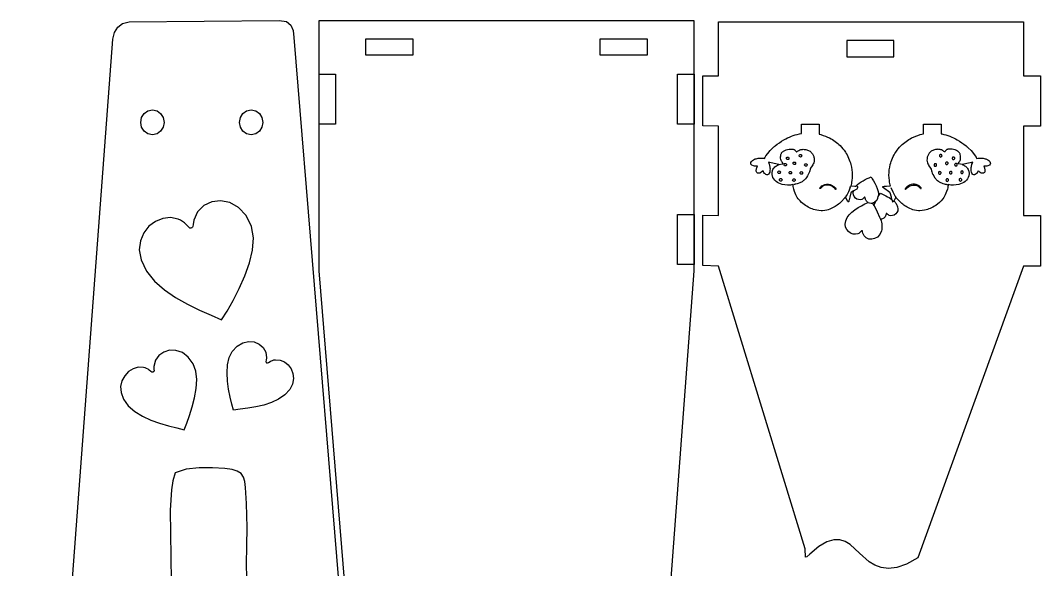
# Model space of a CAD drawing. Extents: x -1652 to 1470, y -458 to 1785.
# Drawn here: x -1651.6 to -1434.6, y 776.1 to 892.9 of the extents above; entities that cross this region are included whole.
import ezdxf

# ---------------------------------------------------------------- set-up
doc = ezdxf.new("R2010")
doc.units = 0
doc.layers.add('LAYER_1', color=7, linetype='CONTINUOUS')

msp = doc.modelspace()

# ---------------------------------------------------------------- linework, layer by layer
at = {"layer": 'LAYER_1', "color": 240}
for points in [[(-1628.4481, 892.607), (-1596.5981, 892.882), (-1595.0231, 892.657), (-1594.0981, 891.882), (-1593.6231, 890.707), (-1593.4481, 889.232), (-1571.8231, 626.182), (-1571.8231, 572.882), (-1651.5981, 572.882), (-1651.5981, 626.182), (-1631.9481, 888.857), (-1631.5731, 890.332), (-1630.8981, 891.457), (-1629.8731, 892.232), (-1628.4481, 892.607)], [(-1531.5231, 573.157), (-1563.3481, 572.882), (-1564.9231, 573.107), (-1565.8481, 573.882), (-1566.3231, 575.057), (-1566.4981, 576.532), (-1588.0981, 839.607), (-1588.0981, 892.882), (-1508.3731, 892.882), (-1508.3731, 839.607), (-1527.9981, 576.907), (-1528.3731, 575.432), (-1529.0481, 574.307), (-1530.0981, 573.532), (-1531.5231, 573.157)], [(-1460.7481, 778.557), (-1463.1481, 777.232), (-1465.2231, 776.532), (-1466.9981, 776.282), (-1468.5481, 776.482), (-1469.8981, 776.982), (-1471.0731, 777.732), (-1473.1481, 779.582), (-1475.1231, 781.382), (-1476.1731, 782.032), (-1477.3231, 782.382), (-1478.5981, 782.382), (-1480.0731, 781.957), (-1481.7731, 780.957), (-1483.7481, 779.357), (-1484.3731, 778.782), (-1484.6231, 778.707), (-1484.7481, 780.457), (-1503.1481, 840.632), (-1506.4481, 840.732), (-1506.4481, 851.457), (-1503.1481, 851.357), (-1503.1481, 870.382), (-1506.4481, 870.482), (-1506.4481, 881.107), (-1503.1481, 881.107), (-1503.1481, 892.607), (-1438.2731, 892.607), (-1438.2731, 881.107), (-1434.6481, 881.107), (-1434.6481, 870.382), (-1438.2731, 870.382), (-1438.2731, 851.357), (-1434.6481, 851.357), (-1434.6481, 840.632), (-1438.2731, 840.632), (-1460.7481, 778.557)], [(-1568.1481, 888.982), (-1568.1481, 885.482), (-1578.1231, 885.482), (-1578.1231, 888.982), (-1568.1481, 888.982)], [(-1518.3481, 888.982), (-1518.3481, 885.482), (-1528.3231, 885.482), (-1528.3231, 888.982), (-1518.3481, 888.982)], [(-1475.8481, 888.632), (-1475.8481, 885.132), (-1465.8731, 885.132), (-1465.8731, 888.632), (-1475.8481, 888.632)], [(-1584.5731, 870.807), (-1588.0731, 870.807), (-1588.0731, 881.457), (-1584.5731, 881.457), (-1584.5731, 870.807)], [(-1508.3481, 870.807), (-1511.8481, 870.807), (-1511.8481, 881.457), (-1508.3481, 881.457), (-1508.3481, 870.807)], [(-1623.5231, 873.857), (-1622.5481, 873.657), (-1621.7731, 873.082), (-1621.2231, 872.232), (-1621.0231, 871.182), (-1621.2231, 870.157), (-1621.7731, 869.307), (-1622.5481, 868.732), (-1623.5231, 868.532), (-1624.4981, 868.732), (-1625.2981, 869.307), (-1625.8231, 870.157), (-1626.0231, 871.182), (-1625.8231, 872.232), (-1625.2981, 873.082), (-1624.4981, 873.657), (-1623.5231, 873.857)], [(-1602.5231, 873.857), (-1601.5481, 873.657), (-1600.7731, 873.082), (-1600.2231, 872.232), (-1600.0481, 871.182), (-1600.2231, 870.157), (-1600.7731, 869.307), (-1601.5481, 868.732), (-1602.5231, 868.532), (-1603.4981, 868.732), (-1604.2981, 869.307), (-1604.8231, 870.157), (-1605.0231, 871.182), (-1604.8231, 872.232), (-1604.2981, 873.082), (-1603.4981, 873.657), (-1602.5231, 873.857)], [(-1508.3481, 840.982), (-1511.8481, 840.982), (-1511.8481, 851.632), (-1508.3481, 851.632), (-1508.3481, 840.982)]]:
    msp.add_lwpolyline(points, close=True, dxfattribs=at)
at = {"layer": 'LAYER_1', "color": 250}
for points in [[(-1480.1206, 852.5058), (-1480.5353, 852.4206), (-1480.9965, 852.3746), (-1481.2832, 852.3746), (-1481.7785, 852.4196), (-1482.245, 852.4985), (-1482.5896, 852.5814), (-1482.9095, 852.6744), (-1483.211, 852.779), (-1483.5004, 852.8968), (-1483.7843, 853.0295), (-1484.0689, 853.1784), (-1484.3607, 853.3454), (-1484.6661, 853.5318), (-1485.4888, 854.1716), (-1485.7843, 854.4703), (-1486.1888, 854.9491), (-1486.3848, 855.2319), (-1486.5442, 855.5052), (-1486.6836, 855.789), (-1486.8195, 856.103), (-1486.975, 856.5112), (-1487.1334, 857.0063), (-1487.2023, 857.2645), (-1487.2582, 857.518), (-1487.2967, 857.758), (-1487.3131, 857.9756), (-1487.599, 857.9163), (-1487.8454, 857.8601), (-1488.1121, 857.8199), (-1488.4586, 857.8086), (-1489.5934, 857.9856), (-1489.9482, 858.096), (-1490.2892, 858.2453), (-1490.6101, 858.4308), (-1490.9046, 858.6499), (-1491.1662, 858.8999), (-1491.3887, 859.1782), (-1491.5656, 859.4822), (-1491.6907, 859.8092), (-1491.7253, 859.9528), (-1491.7484, 860.1007), (-1491.7601, 860.2511), (-1491.7605, 860.4018), (-1491.7498, 860.5508), (-1491.7281, 860.696), (-1491.6955, 860.8355), (-1491.6522, 860.9672), (-1491.5594, 861.1714), (-1491.4436, 861.3625), (-1491.3072, 861.5395), (-1491.1527, 861.7012), (-1490.9822, 861.8465), (-1490.7982, 861.9742), (-1490.6032, 862.0833), (-1490.3993, 862.1726), (-1490.2798, 862.2479), (-1491.9792, 862.5756), (-1492.5448, 862.7073), (-1492.4644, 862.5198), (-1492.3666, 862.2825), (-1492.322, 862.1588), (-1492.286, 862.0392), (-1492.2631, 861.9291), (-1492.2576, 861.834), (-1492.2278, 861.7609), (-1492.2077, 861.645), (-1492.1957, 861.5008), (-1492.1903, 861.3426), (-1492.1932, 861.042), (-1492.2043, 860.8586), (-1492.256, 860.5987), (-1492.3374, 860.3762), (-1492.445, 860.1982), (-1492.5753, 860.0718), (-1492.7248, 860.004), (-1492.8902, 860.0019), (-1493.0678, 860.0727), (-1493.2543, 860.2234), (-1493.3659, 860.3509), (-1493.4846, 860.5152), (-1493.5899, 860.6979), (-1493.6617, 860.8805), (-1493.8539, 860.7246), (-1494.193, 860.4878), (-1494.3609, 860.4128), (-1494.5545, 860.3669), (-1494.6528, 860.3612), (-1494.7478, 860.3703), (-1494.8362, 860.3968), (-1494.9149, 860.4431), (-1495.0082, 860.5423), (-1495.0701, 860.663), (-1495.1048, 860.7998), (-1495.1162, 860.9472), (-1495.1086, 861.0997), (-1495.0859, 861.2519), (-1495.0521, 861.3983), (-1495.0115, 861.5334), (-1494.8787, 861.8792), (-1495.1025, 861.8767), (-1495.311, 861.8823), (-1495.5147, 861.9041), (-1495.7242, 861.9504), (-1496.0546, 862.0906), (-1496.2393, 862.2692), (-1496.2993, 862.4716), (-1496.2558, 862.6833), (-1496.1301, 862.8898), (-1495.9432, 863.0766), (-1495.7164, 863.2293), (-1495.4708, 863.3333), (-1495.3235, 863.4052), (-1495.1437, 863.4673), (-1494.9403, 863.5188), (-1494.7221, 863.5592), (-1494.4979, 863.5879), (-1494.2766, 863.6042), (-1494.067, 863.6075), (-1493.8778, 863.5973), (-1493.6049, 863.5453), (-1493.3589, 863.4777), (-1493.3037, 863.6125), (-1493.281, 863.6966), (-1493.2234, 863.8222), (-1493.0634, 864.0815), (-1492.683, 864.601), (-1492.1627, 865.205), (-1491.5865, 865.7694), (-1491.3508, 865.9836), (-1491.2294, 866.0871), (-1491.1661, 866.1365), (-1491.1073, 866.1899), (-1490.6529, 866.5457), (-1490.2033, 866.8727), (-1489.7371, 867.1807), (-1489.2326, 867.4796), (-1488.8452, 867.6885), (-1488.4513, 867.8838), (-1488.0508, 868.0649), (-1487.6438, 868.231), (-1487.2301, 868.3812), (-1486.8097, 868.5149), (-1486.3824, 868.6311), (-1485.9483, 868.7292), (-1485.505, 868.8113), (-1485.505, 870.7993), (-1481.7367, 870.7993), (-1481.7367, 868.6717), (-1481.3623, 868.5793), (-1480.8844, 868.4356), (-1480.4073, 868.2646), (-1479.9466, 868.0733), (-1479.5181, 867.869), (-1479.2141, 867.7063), (-1478.9149, 867.5316), (-1478.6221, 867.3459), (-1478.3371, 867.1497), (-1478.0613, 866.9439), (-1477.7964, 866.7291), (-1477.5439, 866.506), (-1477.3051, 866.2755), (-1476.9685, 865.9218), (-1476.6896, 865.5974), (-1476.4318, 865.26), (-1476.1583, 864.8675), (-1475.9696, 864.572), (-1475.7913, 864.2598), (-1475.6245, 863.934), (-1475.47, 863.5977), (-1475.3288, 863.2537), (-1475.202, 862.9053), (-1475.0904, 862.5554), (-1474.9951, 862.2072), (-1474.8743, 861.6629), (-1474.7849, 861.1069), (-1474.7303, 860.5348), (-1474.7139, 859.9422), (-1474.7361, 859.4061), (-1474.7962, 858.8039), (-1474.8401, 858.5016), (-1474.893, 858.2111), (-1474.955, 857.9419), (-1475.0257, 857.7033), (-1474.1729, 857.6213), (-1473.9159, 857.6048), (-1473.5826, 857.9457), (-1473.2033, 858.2556), (-1472.7914, 858.537), (-1472.3603, 858.7925), (-1471.9235, 859.0246), (-1471.4944, 859.2358), (-1471.0863, 859.4286), (-1470.7128, 859.6055), (-1470.4626, 859.2184), (-1470.1811, 858.755), (-1469.892, 858.2342), (-1469.619, 857.6751), (-1469.3856, 857.0967), (-1469.2157, 856.5181), (-1469.1329, 855.9581), (-1469.1609, 855.436), (-1468.7237, 856.1277), (-1468.1557, 855.8594), (-1467.5258, 855.5528), (-1467.2018, 855.3825), (-1466.8791, 855.1995), (-1466.5636, 855.0027), (-1466.2608, 854.791), (-1466.3893, 855.2806), (-1466.6367, 856.2198), (-1466.7064, 856.3108), (-1468.0887, 857.2902), (-1468.1386, 857.326), (-1468.1828, 857.3637), (-1468.215, 857.414), (-1468.2291, 857.4873), (-1468.1684, 857.5258), (-1468.0826, 857.5548), (-1467.9786, 857.5759), (-1467.8634, 857.5908), (-1467.6276, 857.6085), (-1467.431, 857.6213), (-1466.5782, 857.7033), (-1466.6489, 857.9419), (-1466.7109, 858.2111), (-1466.7638, 858.5016), (-1466.8077, 858.8039), (-1466.8678, 859.4061), (-1466.8899, 859.9422), (-1466.8735, 860.5348), (-1466.819, 861.1069), (-1466.7297, 861.6629), (-1466.6089, 862.2072), (-1466.5135, 862.5554), (-1466.402, 862.9053), (-1466.2751, 863.2537), (-1466.134, 863.5977), (-1465.9795, 863.934), (-1465.8126, 864.2598), (-1465.6344, 864.572), (-1465.4457, 864.8675), (-1465.1721, 865.26), (-1464.9143, 865.5974), (-1464.6354, 865.9218), (-1464.2988, 866.2755), (-1464.0601, 866.506), (-1463.8075, 866.7291), (-1463.5426, 866.9439), (-1463.2669, 867.1497), (-1462.9818, 867.3459), (-1462.689, 867.5316), (-1462.3898, 867.7063), (-1462.0858, 867.869), (-1461.6573, 868.0733), (-1461.1967, 868.2646), (-1460.7196, 868.4356), (-1460.2416, 868.5793), (-1459.5822, 868.7336), (-1459.5822, 870.7993), (-1455.8139, 870.7993), (-1455.8139, 868.7602), (-1455.6556, 868.7292), (-1455.2215, 868.6311), (-1454.7942, 868.5149), (-1454.3738, 868.3812), (-1453.9601, 868.231), (-1453.5531, 868.0649), (-1453.1526, 867.8838), (-1452.7587, 867.6885), (-1452.3713, 867.4796), (-1451.8668, 867.1807), (-1451.4006, 866.8727), (-1450.9511, 866.5457), (-1450.4967, 866.1899), (-1450.4377, 866.1365), (-1450.3745, 866.0871), (-1450.2532, 865.9836), (-1450.0174, 865.7694), (-1449.4413, 865.205), (-1448.9208, 864.601), (-1448.5404, 864.0815), (-1448.3806, 863.8222), (-1448.3229, 863.6966), (-1448.3002, 863.6125), (-1448.2451, 863.4777), (-1447.9991, 863.5453), (-1447.7262, 863.5973), (-1447.537, 863.6075), (-1447.3274, 863.6042), (-1447.106, 863.5879), (-1446.8818, 863.5592), (-1446.6636, 863.5188), (-1446.4602, 863.4673), (-1446.2804, 863.4052), (-1446.1331, 863.3333), (-1445.8875, 863.2293), (-1445.6607, 863.0766), (-1445.4739, 862.8898), (-1445.3481, 862.6833), (-1445.3047, 862.4716), (-1445.3646, 862.2692), (-1445.5493, 862.0906), (-1445.8797, 861.9504), (-1446.0893, 861.9041), (-1446.2929, 861.8823), (-1446.5013, 861.8767), (-1446.7252, 861.8792), (-1446.5925, 861.5334), (-1446.5518, 861.3983), (-1446.5181, 861.2519), (-1446.4953, 861.0997), (-1446.4877, 860.9472), (-1446.4991, 860.7998), (-1446.5338, 860.663), (-1446.5957, 860.5423), (-1446.6889, 860.4431), (-1446.7676, 860.3968), (-1446.8561, 860.3703), (-1446.9511, 860.3612), (-1447.0494, 860.3669), (-1447.2429, 860.4128), (-1447.4108, 860.4878), (-1447.7501, 860.7246), (-1447.9423, 860.8805), (-1448.0141, 860.6979), (-1448.1194, 860.5152), (-1448.238, 860.3509), (-1448.3495, 860.2234), (-1448.536, 860.0727), (-1448.7137, 860.0019), (-1448.879, 860.004), (-1449.0286, 860.0718), (-1449.1589, 860.1982), (-1449.2664, 860.3762), (-1449.3478, 860.5987), (-1449.3996, 860.8586), (-1449.4107, 861.042), (-1449.4136, 861.3426), (-1449.4082, 861.5008), (-1449.3962, 861.645), (-1449.3761, 861.7609), (-1449.3463, 861.834), (-1449.3407, 861.9291), (-1449.3178, 862.0392), (-1449.2819, 862.1588), (-1449.2373, 862.2825), (-1449.1394, 862.5198), (-1449.0591, 862.7073), (-1449.6247, 862.5756), (-1451.3241, 862.2479), (-1451.2047, 862.1726), (-1451.0008, 862.0833), (-1450.8057, 861.9742), (-1450.6217, 861.8465), (-1450.4513, 861.7012), (-1450.2967, 861.5395), (-1450.1603, 861.3625), (-1450.0446, 861.1714), (-1449.9518, 860.9672), (-1449.9085, 860.8355), (-1449.8759, 860.696), (-1449.8541, 860.5508), (-1449.8434, 860.4018), (-1449.8438, 860.2511), (-1449.8555, 860.1007), (-1449.8786, 859.9528), (-1449.9132, 859.8092), (-1450.0383, 859.4822), (-1450.2152, 859.1782), (-1450.4377, 858.8999), (-1450.6994, 858.6499), (-1450.9939, 858.4308), (-1451.3148, 858.2453), (-1451.6558, 858.096), (-1452.0105, 857.9856), (-1453.1453, 857.8086), (-1453.4918, 857.8199), (-1453.7585, 857.8601), (-1454.005, 857.9163), (-1454.2908, 857.9756), (-1454.3072, 857.758), (-1454.3456, 857.518), (-1454.4016, 857.2645), (-1454.4705, 857.0063), (-1454.6289, 856.5112), (-1454.7844, 856.103), (-1454.9203, 855.789), (-1455.0597, 855.5052), (-1455.2192, 855.2319), (-1455.4151, 854.9491), (-1455.8197, 854.4703), (-1456.1151, 854.1716), (-1456.9379, 853.5318), (-1457.2432, 853.3454), (-1457.535, 853.1784), (-1457.8196, 853.0295), (-1458.1035, 852.8968), (-1458.3929, 852.779), (-1458.6943, 852.6744), (-1459.0142, 852.5814), (-1459.3588, 852.4985), (-1459.8255, 852.4196), (-1460.3208, 852.3746), (-1460.6075, 852.3746), (-1461.0686, 852.4206), (-1461.4833, 852.5058), (-1461.7877, 852.6003), (-1462.1127, 852.7221), (-1462.434, 852.8581), (-1462.7272, 852.995), (-1462.9942, 853.1326), (-1463.2493, 853.2775), (-1463.4938, 853.4304), (-1463.7295, 853.5919), (-1463.9578, 853.7627), (-1464.1804, 853.9435), (-1464.3988, 854.1349), (-1464.6145, 854.3376), (-1465.2882, 855.0938), (-1465.4279, 855.3031), (-1465.4918, 855.2404), (-1465.5219, 855.1749), (-1465.8685, 854.4672), (-1465.7319, 854.3351), (-1465.6036, 854.198), (-1465.4845, 854.0555), (-1465.3755, 853.9076), (-1465.2774, 853.7541), (-1465.1911, 853.5949), (-1465.1174, 853.4297), (-1465.0571, 853.2585), (-1464.9846, 852.7979), (-1465.0427, 852.3788), (-1465.208, 852.0133), (-1465.4571, 851.7134), (-1465.7666, 851.4914), (-1466.1129, 851.3591), (-1466.4726, 851.3288), (-1466.8224, 851.4124), (-1466.9298, 851.4668), (-1467.024, 851.5292), (-1467.1053, 851.5951), (-1467.1741, 851.6604), (-1467.2752, 851.7711), (-1467.3299, 851.8267), (-1467.377, 851.8407), (-1467.4223, 851.836), (-1467.4609, 851.8129), (-1467.4878, 851.7718), (-1467.5029, 851.6695), (-1467.5374, 851.4803), (-1467.6067, 851.2848), (-1467.7039, 851.1128), (-1467.8256, 850.9647), (-1467.9683, 850.8414), (-1468.1286, 850.7433), (-1468.3032, 850.671), (-1468.4885, 850.6253), (-1468.6812, 850.6066), (-1468.5819, 850.2769), (-1468.5002, 849.9498), (-1468.438, 849.627), (-1468.3975, 849.3102), (-1468.3806, 849.001), (-1468.3895, 848.7012), (-1468.4263, 848.4122), (-1468.4929, 848.1359), (-1468.8512, 847.3604), (-1469.3495, 846.806), (-1469.937, 846.4637), (-1470.563, 846.3241), (-1471.1767, 846.3782), (-1471.7273, 846.6167), (-1472.164, 847.0305), (-1472.4362, 847.6103), (-1472.4872, 847.8897), (-1472.5094, 848.0407), (-1472.5492, 848.1015), (-1472.6061, 848.1356), (-1472.673, 848.1426), (-1472.7426, 848.1218), (-1472.8233, 848.0398), (-1472.9727, 847.8763), (-1473.0742, 847.78), (-1473.1943, 847.6826), (-1473.3333, 847.5906), (-1473.4918, 847.5103), (-1474.0083, 847.3868), (-1474.5394, 847.4316), (-1475.0508, 847.6268), (-1475.5076, 847.9546), (-1475.8753, 848.3972), (-1476.1194, 848.9369), (-1476.2051, 849.5557), (-1476.098, 850.2358), (-1475.7962, 850.9273), (-1475.3539, 851.5506), (-1474.7996, 852.1111), (-1474.162, 852.614), (-1473.4695, 853.0648), (-1472.7507, 853.4688), (-1472.0343, 853.8313), (-1471.3488, 854.1577), (-1471.4468, 854.2174), (-1471.5386, 854.2865), (-1471.6234, 854.3647), (-1471.7005, 854.4519), (-1471.7691, 854.5481), (-1471.8285, 854.653), (-1471.878, 854.7665), (-1471.9167, 854.8886), (-1471.9519, 855.0808), (-1471.967, 855.1846), (-1471.9944, 855.2262), (-1472.0336, 855.2496), (-1472.0795, 855.2544), (-1472.1274, 855.2402), (-1472.1829, 855.1839), (-1472.2855, 855.0715), (-1472.3553, 855.0053), (-1472.4378, 854.9384), (-1472.5334, 854.8751), (-1472.6424, 854.8199), (-1472.9903, 854.7355), (-1473.3484, 854.7625), (-1473.6943, 854.8895), (-1474.0055, 855.1048), (-1474.2595, 855.3969), (-1474.4341, 855.7543), (-1474.5067, 856.1654), (-1474.455, 856.6186), (-1474.8976, 856.3108), (-1474.9673, 856.2198), (-1475.2147, 855.2806), (-1475.3551, 854.7438), (-1475.3939, 854.5791), (-1475.4562, 854.3821), (-1475.4971, 854.3064), (-1475.5451, 854.2648), (-1475.6005, 854.2711), (-1475.6637, 854.3394), (-1476.082, 855.1749), (-1476.1121, 855.2404), (-1476.176, 855.3031), (-1476.3158, 855.0938), (-1476.9894, 854.3376), (-1477.2051, 854.1349), (-1477.4235, 853.9435), (-1477.6461, 853.7627), (-1477.8745, 853.5919), (-1478.1102, 853.4304), (-1478.3547, 853.2775), (-1478.6098, 853.1326), (-1478.8768, 852.995), (-1479.17, 852.8581), (-1479.4913, 852.7221), (-1479.8163, 852.6003), (-1480.1206, 852.5058)], [(-1488.5117, 863.2911), (-1488.6182, 863.3478), (-1488.6817, 863.4306), (-1488.7055, 863.5276), (-1488.6933, 863.6271), (-1488.6484, 863.717), (-1488.5744, 863.7855), (-1488.4747, 863.8207), (-1488.3529, 863.8108), (-1488.2495, 863.7575), (-1488.1868, 863.6753), (-1488.1619, 863.5768), (-1488.1722, 863.475), (-1488.2151, 863.3827), (-1488.2877, 863.3127), (-1488.3875, 863.2779), (-1488.5117, 863.2911)], [(-1485.8115, 863.8383), (-1485.9137, 863.9005), (-1485.9718, 863.9862), (-1485.99, 864.0839), (-1485.9724, 864.1821), (-1485.9234, 864.2693), (-1485.847, 864.3339), (-1485.7475, 864.3645), (-1485.629, 864.3496), (-1485.5271, 864.291), (-1485.467, 864.205), (-1485.4456, 864.1046), (-1485.4598, 864.0027), (-1485.5065, 863.9122), (-1485.5828, 863.846), (-1485.6855, 863.817), (-1485.8115, 863.8383)], [(-1455.7924, 863.8383), (-1455.6902, 863.9005), (-1455.6321, 863.9862), (-1455.6139, 864.0839), (-1455.6315, 864.1821), (-1455.6806, 864.2693), (-1455.757, 864.3339), (-1455.8565, 864.3645), (-1455.975, 864.3496), (-1456.0769, 864.291), (-1456.137, 864.205), (-1456.1584, 864.1046), (-1456.1442, 864.0027), (-1456.0974, 863.9122), (-1456.0212, 863.846), (-1455.9185, 863.817), (-1455.7924, 863.8383)], [(-1453.0923, 863.2911), (-1452.9857, 863.3478), (-1452.9223, 863.4306), (-1452.8984, 863.5276), (-1452.9107, 863.6271), (-1452.9555, 863.717), (-1453.0295, 863.7855), (-1453.1292, 863.8207), (-1453.251, 863.8108), (-1453.3544, 863.7575), (-1453.4171, 863.6753), (-1453.442, 863.5768), (-1453.4317, 863.475), (-1453.3888, 863.3827), (-1453.3162, 863.3127), (-1453.2164, 863.2779), (-1453.0923, 863.2911)], [(-1489.0243, 861.9267), (-1489.1301, 861.9824), (-1489.194, 862.0648), (-1489.2189, 862.162), (-1489.208, 862.2619), (-1489.1642, 862.3524), (-1489.0905, 862.4214), (-1488.9899, 862.457), (-1488.8654, 862.447), (-1488.7644, 862.3949), (-1488.7024, 862.3133), (-1488.6772, 862.2149), (-1488.6866, 862.1129), (-1488.7282, 862.0201), (-1488.7998, 861.9495), (-1488.8993, 861.914), (-1489.0243, 861.9267)], [(-1487.078, 862.2323), (-1487.1906, 862.2856), (-1487.2604, 862.3653), (-1487.2906, 862.4601), (-1487.284, 862.5584), (-1487.2436, 862.6488), (-1487.1724, 862.7198), (-1487.0733, 862.76), (-1486.9494, 862.758), (-1486.844, 862.7124), (-1486.7778, 862.6343), (-1486.7484, 862.5371), (-1486.7538, 862.4341), (-1486.7916, 862.3388), (-1486.8598, 862.2645), (-1486.9559, 862.2245), (-1487.078, 862.2323)], [(-1484.624, 861.8601), (-1484.7336, 861.9118), (-1484.8018, 861.991), (-1484.8314, 862.0862), (-1484.8249, 862.1854), (-1484.785, 862.2768), (-1484.7144, 862.3486), (-1484.6157, 862.3891), (-1484.4917, 862.3864), (-1484.3873, 862.3402), (-1484.3212, 862.2619), (-1484.2914, 862.1647), (-1484.2962, 862.0619), (-1484.3337, 861.9669), (-1484.4021, 861.8927), (-1484.4994, 861.8527), (-1484.624, 861.8601)], [(-1456.9799, 861.8601), (-1456.8703, 861.9118), (-1456.8021, 861.991), (-1456.7725, 862.0862), (-1456.7791, 862.1854), (-1456.8189, 862.2768), (-1456.8895, 862.3486), (-1456.9882, 862.3891), (-1457.1122, 862.3864), (-1457.2166, 862.3402), (-1457.2827, 862.2619), (-1457.3125, 862.1647), (-1457.3077, 862.0619), (-1457.2702, 861.9669), (-1457.2018, 861.8927), (-1457.1045, 861.8527), (-1456.9799, 861.8601)], [(-1454.5259, 862.2323), (-1454.4133, 862.2856), (-1454.3435, 862.3653), (-1454.3133, 862.4601), (-1454.32, 862.5584), (-1454.3603, 862.6488), (-1454.4316, 862.7198), (-1454.5306, 862.76), (-1454.6546, 862.758), (-1454.7599, 862.7124), (-1454.8262, 862.6343), (-1454.8555, 862.5371), (-1454.8502, 862.4341), (-1454.8123, 862.3388), (-1454.7442, 862.2645), (-1454.648, 862.2245), (-1454.5259, 862.2323)], [(-1452.5796, 861.9267), (-1452.4738, 861.9824), (-1452.4099, 862.0648), (-1452.385, 862.162), (-1452.3959, 862.2619), (-1452.4397, 862.3524), (-1452.5134, 862.4214), (-1452.614, 862.457), (-1452.7385, 862.447), (-1452.8395, 862.3949), (-1452.9015, 862.3133), (-1452.9267, 862.2149), (-1452.9174, 862.1129), (-1452.8757, 862.0201), (-1452.8041, 861.9495), (-1452.7046, 861.914), (-1452.5796, 861.9267)], [(-1490.3536, 860.3411), (-1490.4543, 860.4101), (-1490.5087, 860.4997), (-1490.5219, 860.5986), (-1490.4988, 860.6958), (-1490.4445, 860.7802), (-1490.364, 860.8405), (-1490.2623, 860.8658), (-1490.1444, 860.8449), (-1490.0474, 860.7817), (-1489.9928, 860.6927), (-1489.977, 860.5907), (-1489.9964, 860.4887), (-1490.0473, 860.3998), (-1490.1263, 860.3369), (-1490.2296, 860.313), (-1490.3536, 860.3411)], [(-1489.9571, 858.6964), (-1490.0698, 858.7454), (-1490.1421, 858.8232), (-1490.176, 858.9178), (-1490.1735, 859.0174), (-1490.1366, 859.11), (-1490.0674, 859.1837), (-1489.9679, 859.2264), (-1489.84, 859.2262), (-1489.7353, 859.1829), (-1489.6684, 859.1066), (-1489.6374, 859.0107), (-1489.6405, 858.9082), (-1489.6758, 858.8124), (-1489.7416, 858.7363), (-1489.836, 858.6933), (-1489.9571, 858.6964)], [(-1487.9503, 860.2374), (-1488.0534, 860.2979), (-1488.1124, 860.3835), (-1488.1311, 860.4822), (-1488.1139, 860.5819), (-1488.0647, 860.6705), (-1487.9875, 860.736), (-1487.8866, 860.7663), (-1487.7659, 860.7494), (-1487.6662, 860.6903), (-1487.6075, 860.6047), (-1487.5867, 860.5053), (-1487.601, 860.4045), (-1487.6475, 860.3147), (-1487.7231, 860.2486), (-1487.825, 860.2187), (-1487.9503, 860.2374)], [(-1487.2068, 858.6681), (-1487.308, 858.7359), (-1487.362, 858.8257), (-1487.3742, 858.9258), (-1487.35, 859.0245), (-1487.2947, 859.1102), (-1487.2137, 859.1712), (-1487.1123, 859.1957), (-1486.996, 859.1722), (-1486.9011, 859.1067), (-1486.8473, 859.0169), (-1486.8314, 858.9154), (-1486.8502, 858.8146), (-1486.9003, 858.727), (-1486.9786, 858.6651), (-1487.0819, 858.6413), (-1487.2068, 858.6681)], [(-1485.6007, 860.1916), (-1485.708, 860.25), (-1485.7709, 860.3343), (-1485.7932, 860.4324), (-1485.7788, 860.5323), (-1485.7314, 860.6219), (-1485.6549, 860.6891), (-1485.5532, 860.7218), (-1485.43, 860.7079), (-1485.329, 860.6519), (-1485.2687, 860.5685), (-1485.2462, 860.4701), (-1485.2587, 860.3692), (-1485.3033, 860.2784), (-1485.3771, 860.2102), (-1485.4772, 860.1771), (-1485.6007, 860.1916)], [(-1456.0032, 860.1916), (-1455.8959, 860.25), (-1455.833, 860.3343), (-1455.8107, 860.4324), (-1455.8251, 860.5323), (-1455.8725, 860.6219), (-1455.949, 860.6891), (-1456.0507, 860.7218), (-1456.1739, 860.7079), (-1456.2749, 860.6519), (-1456.3352, 860.5685), (-1456.3577, 860.4701), (-1456.3452, 860.3692), (-1456.3006, 860.2784), (-1456.2268, 860.2102), (-1456.1267, 860.1771), (-1456.0032, 860.1916)], [(-1454.3971, 858.6681), (-1454.2959, 858.7359), (-1454.242, 858.8257), (-1454.2298, 858.9258), (-1454.254, 859.0245), (-1454.3093, 859.1102), (-1454.3903, 859.1712), (-1454.4917, 859.1957), (-1454.608, 859.1722), (-1454.7029, 859.1067), (-1454.7567, 859.0169), (-1454.7725, 858.9154), (-1454.7538, 858.8146), (-1454.7036, 858.727), (-1454.6253, 858.6651), (-1454.522, 858.6413), (-1454.3971, 858.6681)], [(-1453.6537, 860.2374), (-1453.5505, 860.2979), (-1453.4916, 860.3835), (-1453.4728, 860.4822), (-1453.49, 860.5819), (-1453.5393, 860.6705), (-1453.6164, 860.736), (-1453.7173, 860.7663), (-1453.838, 860.7494), (-1453.9377, 860.6903), (-1453.9964, 860.6047), (-1454.0172, 860.5053), (-1454.0029, 860.4045), (-1453.9565, 860.3147), (-1453.8808, 860.2486), (-1453.7789, 860.2187), (-1453.6537, 860.2374)], [(-1451.6468, 858.6964), (-1451.5341, 858.7454), (-1451.4618, 858.8232), (-1451.4279, 858.9178), (-1451.4304, 859.0174), (-1451.4673, 859.11), (-1451.5365, 859.1837), (-1451.636, 859.2264), (-1451.7639, 859.2262), (-1451.8686, 859.1829), (-1451.9355, 859.1066), (-1451.9665, 859.0107), (-1451.9634, 858.9082), (-1451.9281, 858.8124), (-1451.8623, 858.7363), (-1451.7679, 858.6933), (-1451.6468, 858.6964)], [(-1451.2503, 860.3411), (-1451.1496, 860.4101), (-1451.0952, 860.4997), (-1451.082, 860.5986), (-1451.1051, 860.6958), (-1451.1594, 860.7802), (-1451.2399, 860.8405), (-1451.3416, 860.8658), (-1451.4595, 860.8449), (-1451.5565, 860.7817), (-1451.6111, 860.6927), (-1451.6269, 860.5907), (-1451.6075, 860.4887), (-1451.5566, 860.3998), (-1451.4776, 860.3369), (-1451.3743, 860.313), (-1451.2503, 860.3411)], [(-1478.1577, 856.9661), (-1478.207, 856.9444), (-1478.2472, 856.9409), (-1478.2819, 856.954), (-1478.3153, 856.9821), (-1478.3928, 857.077), (-1478.5106, 857.2129), (-1478.6833, 857.3614), (-1478.9161, 857.5368), (-1479.1779, 857.6774), (-1479.4609, 857.78), (-1479.7574, 857.8415), (-1480.0596, 857.8587), (-1480.3597, 857.8283), (-1480.6499, 857.7471), (-1480.9225, 857.612), (-1481.153, 857.4431), (-1481.2995, 857.2967), (-1481.3863, 857.1871), (-1481.4376, 857.1289), (-1481.4713, 857.1132), (-1481.5041, 857.1097), (-1481.5338, 857.1169), (-1481.5582, 857.1337), (-1481.5752, 857.1585), (-1481.5827, 857.1901), (-1481.5784, 857.2272), (-1481.5603, 857.2684), (-1481.4145, 857.4457), (-1481.1447, 857.6904), (-1480.836, 857.8685), (-1480.4992, 857.9821), (-1480.1453, 858.0334), (-1479.7848, 858.0245), (-1479.4288, 857.9575), (-1479.0879, 857.8347), (-1478.7731, 857.6581), (-1478.6074, 857.5372), (-1478.3906, 857.3534), (-1478.2908, 857.2511), (-1478.2113, 857.1489), (-1478.1632, 857.0522), (-1478.1577, 856.9661)], [(-1463.4462, 856.9661), (-1463.3969, 856.9444), (-1463.3567, 856.9409), (-1463.322, 856.954), (-1463.2887, 856.9821), (-1463.2111, 857.077), (-1463.0933, 857.2129), (-1462.9206, 857.3614), (-1462.6878, 857.5368), (-1462.426, 857.6774), (-1462.143, 857.78), (-1461.8465, 857.8415), (-1461.5443, 857.8587), (-1461.2442, 857.8283), (-1460.954, 857.7471), (-1460.6814, 857.612), (-1460.451, 857.4431), (-1460.3044, 857.2967), (-1460.2176, 857.1871), (-1460.1663, 857.1289), (-1460.1326, 857.1132), (-1460.0998, 857.1097), (-1460.0701, 857.1169), (-1460.0457, 857.1337), (-1460.0287, 857.1585), (-1460.0212, 857.1901), (-1460.0255, 857.2272), (-1460.0436, 857.2684), (-1460.1894, 857.4457), (-1460.4592, 857.6904), (-1460.7679, 857.8685), (-1461.1047, 857.9821), (-1461.4587, 858.0334), (-1461.8191, 858.0245), (-1462.1751, 857.9575), (-1462.516, 857.8347), (-1462.8308, 857.6581), (-1462.9965, 857.5372), (-1463.2133, 857.3534), (-1463.3131, 857.2511), (-1463.3926, 857.1489), (-1463.4407, 857.0522), (-1463.4462, 856.9661)], [(-1470.4029, 854.0377), (-1470.0789, 853.5161), (-1469.7209, 854.3998), (-1469.8799, 854.2718), (-1470.0483, 854.169), (-1470.2234, 854.0912), (-1470.4029, 854.0377)]]:
    msp.add_lwpolyline(points, close=True, dxfattribs=at)
for points in [[(-1490.2639, 862.24), (-1489.598, 862.3435), (-1489.4999, 862.3698), (-1489.4367, 862.3987), (-1489.4059, 862.4328), (-1489.4048, 862.4746), (-1489.6187, 862.7472), (-1489.7008, 862.8453), (-1489.7812, 862.9654), (-1489.852, 863.1178), (-1489.905, 863.313), (-1489.9334, 863.5556), (-1489.9352, 863.8279), (-1489.9099, 864.1067), (-1489.8568, 864.3687), (-1489.8195, 864.4868), (-1489.7743, 864.5956), (-1489.7207, 864.6962), (-1489.658, 864.7892), (-1489.5853, 864.8756), (-1489.5021, 864.9563), (-1489.4077, 865.032), (-1489.3013, 865.1036), (-1489.0532, 865.2359), (-1488.7682, 865.3499), (-1488.46, 865.4398), (-1488.142, 865.5004), (-1487.8279, 865.5268), (-1487.531, 865.5176), (-1487.3931, 865.4995), (-1487.2644, 865.4722), (-1487.1467, 865.4358), (-1487.0415, 865.39), (-1486.8712, 865.2745), (-1486.7452, 865.1467), (-1486.6509, 865.0319), (-1486.5757, 864.9552), (-1486.5413, 864.9383), (-1486.5071, 864.9356), (-1486.4716, 864.9454), (-1486.4333, 864.966), (-1486.3428, 865.0334), (-1486.2237, 865.1243), (-1486.0658, 865.2255), (-1485.8636, 865.3232), (-1485.7446, 865.3663), (-1485.6129, 865.4033), (-1485.468, 865.4325), (-1485.3094, 865.4521), (-1485.1373, 865.4606), (-1484.9545, 865.4571), (-1484.7647, 865.4413), (-1484.5715, 865.4124), (-1484.3785, 865.3699), (-1484.1892, 865.3133), (-1484.0072, 865.242), (-1483.8362, 865.1554), (-1483.6791, 865.0534), (-1483.5362, 864.9375), (-1483.4072, 864.81), (-1483.2916, 864.6728), (-1483.1891, 864.528), (-1483.0993, 864.3776), (-1483.0219, 864.2238), (-1482.9565, 864.0686), (-1482.9028, 863.9137), (-1482.8603, 863.7599), (-1482.8289, 863.6075), (-1482.8082, 863.457), (-1482.7974, 863.1632), (-1482.8254, 862.8817), (-1482.8885, 862.6161), (-1482.9781, 862.3715), (-1483.0845, 862.1535), (-1483.198, 861.9674), (-1483.5741, 861.4775), (-1483.6607, 861.2395), (-1483.75, 860.8979), (-1483.8254, 860.6674), (-1483.9285, 860.402), (-1484.0615, 860.1119), (-1484.2261, 859.8077), (-1484.4239, 859.4999), (-1484.6544, 859.2009), (-1484.7816, 859.0586), (-1484.9165, 858.9232), (-1485.0592, 858.7963), (-1485.2094, 858.6795), (-1485.3666, 858.5739), (-1485.5286, 858.4795), (-1485.6926, 858.3957), (-1485.8559, 858.3219), (-1486.1696, 858.2025), (-1486.448, 858.117), (-1486.6755, 858.0608), (-1486.8603, 858.0269), (-1487.0166, 858.0079), (-1487.1588, 857.9963)], [(-1451.34, 862.24), (-1452.0059, 862.3435), (-1452.104, 862.3698), (-1452.1672, 862.3987), (-1452.1981, 862.4328), (-1452.1991, 862.4746), (-1451.9852, 862.7472), (-1451.9031, 862.8453), (-1451.8227, 862.9654), (-1451.7519, 863.1178), (-1451.6989, 863.313), (-1451.6705, 863.5556), (-1451.6687, 863.8279), (-1451.694, 864.1067), (-1451.7471, 864.3687), (-1451.7844, 864.4868), (-1451.8296, 864.5956), (-1451.8832, 864.6962), (-1451.946, 864.7892), (-1452.0186, 864.8756), (-1452.1018, 864.9563), (-1452.1963, 865.032), (-1452.3026, 865.1036), (-1452.5507, 865.2359), (-1452.8357, 865.3499), (-1453.1439, 865.4398), (-1453.4619, 865.5004), (-1453.776, 865.5268), (-1454.073, 865.5176), (-1454.2109, 865.4995), (-1454.3396, 865.4722), (-1454.4573, 865.4358), (-1454.5625, 865.39), (-1454.7328, 865.2745), (-1454.8588, 865.1467), (-1454.9531, 865.0319), (-1455.0283, 864.9552), (-1455.0626, 864.9383), (-1455.0968, 864.9356), (-1455.1323, 864.9454), (-1455.1706, 864.966), (-1455.2611, 865.0334), (-1455.3802, 865.1243), (-1455.5381, 865.2255), (-1455.7403, 865.3232), (-1455.8593, 865.3663), (-1455.991, 865.4033), (-1456.1359, 865.4325), (-1456.2945, 865.4521), (-1456.4666, 865.4606), (-1456.6494, 865.4571), (-1456.8392, 865.4413), (-1457.0324, 865.4124), (-1457.2254, 865.3699), (-1457.4147, 865.3133), (-1457.5967, 865.242), (-1457.7677, 865.1554), (-1457.9248, 865.0534), (-1458.0677, 864.9375), (-1458.1967, 864.81), (-1458.3123, 864.6728), (-1458.4148, 864.528), (-1458.5046, 864.3776), (-1458.582, 864.2238), (-1458.6474, 864.0686), (-1458.7011, 863.9137), (-1458.7436, 863.7599), (-1458.775, 863.6075), (-1458.7958, 863.457), (-1458.8065, 863.1632), (-1458.7785, 862.8817), (-1458.7154, 862.6161), (-1458.6258, 862.3715), (-1458.5194, 862.1535), (-1458.4059, 861.9674), (-1458.0299, 861.4775), (-1457.9432, 861.2395), (-1457.8539, 860.8979), (-1457.7785, 860.6674), (-1457.6754, 860.402), (-1457.5424, 860.1119), (-1457.3778, 859.8077), (-1457.18, 859.4999), (-1456.9496, 859.2009), (-1456.8224, 859.0586), (-1456.6874, 858.9232), (-1456.5447, 858.7963), (-1456.3945, 858.6795), (-1456.2373, 858.5739), (-1456.0753, 858.4795), (-1455.9113, 858.3957), (-1455.748, 858.3219), (-1455.4343, 858.2025), (-1455.1559, 858.117), (-1454.9284, 858.0608), (-1454.7436, 858.0269), (-1454.5873, 858.0079), (-1454.4451, 857.9963)], [(-1475.1395, 857.3537), (-1475.5164, 856.4138), (-1475.6512, 856.147), (-1475.8084, 855.8613), (-1475.979, 855.5818), (-1476.1539, 855.3339)], [(-1475.1395, 857.3537), (-1475.0475, 857.6504)], [(-1474.4175, 856.6351), (-1473.7897, 856.9733), (-1473.6845, 857.0687), (-1473.6059, 857.1647), (-1473.5519, 857.2556), (-1473.5205, 857.3355), (-1473.51, 857.4), (-1473.5194, 857.4505), (-1473.5479, 857.4896), (-1473.5947, 857.5201), (-1473.9104, 857.5978)], [(-1466.4644, 857.3537), (-1466.0875, 856.4138), (-1465.9527, 856.147), (-1465.7956, 855.8613), (-1465.625, 855.5818), (-1465.45, 855.3339)], [(-1469.7133, 854.4046), (-1469.4243, 854.7134), (-1469.2407, 855.0852), (-1469.1544, 855.4241)], [(-1466.2562, 854.7928), (-1466.1769, 854.3572), (-1466.1556, 854.304), (-1466.1316, 854.2779), (-1466.1032, 854.2753), (-1466.0682, 854.2925), (-1465.8681, 854.4823)], [(-1471.328, 854.1562), (-1471.0175, 854.0544), (-1470.6897, 854.0234), (-1470.4775, 854.0199), (-1470.4068, 854.032)], [(-1470.0393, 853.4938), (-1469.3838, 852.15), (-1468.8783, 851.0045), (-1468.7145, 850.6268)]]:
    msp.add_lwpolyline(points, dxfattribs=at)
at = {"layer": 'LAYER_1'}
for points in [[(-1625.9329, 841.9504), (-1624.7787, 839.5575), (-1623.0852, 837.4467), (-1620.981, 835.5907), (-1618.5948, 833.9624), (-1616.0552, 832.5345), (-1613.4909, 831.2798), (-1611.0304, 830.1712), (-1608.8023, 829.1814), (-1607.656, 831.0522), (-1606.3685, 833.3011), (-1605.0609, 835.8263), (-1603.8539, 838.5258), (-1602.8686, 841.2979), (-1602.2258, 844.0406), (-1602.0465, 846.6522), (-1602.4515, 849.0307), (-1603.6215, 851.4147), (-1605.2104, 853.1012), (-1607.0612, 854.1222), (-1609.0168, 854.5102), (-1610.92, 854.2974), (-1612.6137, 853.516), (-1613.9409, 852.1983), (-1614.7444, 850.3767), (-1614.8829, 849.5044), (-1614.9406, 849.0336), (-1614.992, 848.9278), (-1615.06, 848.842), (-1615.1417, 848.7766), (-1615.2344, 848.7319), (-1615.3353, 848.708), (-1615.4416, 848.7053), (-1615.5506, 848.7241), (-1615.6595, 848.7646), (-1615.9162, 849.0136), (-1616.3921, 849.5109), (-1616.7147, 849.8028), (-1617.0949, 850.0966), (-1617.5338, 850.3726), (-1618.0322, 850.6106), (-1619.6461, 850.9567), (-1621.2936, 850.7789), (-1622.8683, 850.1349), (-1624.2641, 849.0828), (-1625.3747, 847.6803), (-1626.0939, 845.9855), (-1626.3154, 844.0562), (-1625.9329, 841.9504)], [(-1594.2952, 814.3946), (-1595.3647, 813.217), (-1596.6959, 812.2931), (-1598.2195, 811.5853), (-1599.8663, 811.0561), (-1601.5671, 810.6681), (-1603.2527, 810.3838), (-1604.8538, 810.1657), (-1606.3013, 809.9763), (-1606.6414, 811.2453), (-1606.9981, 812.7553), (-1607.3195, 814.4274), (-1607.5535, 816.1825), (-1607.6478, 817.9415), (-1607.5505, 819.6255), (-1607.2094, 821.1553), (-1606.5725, 822.452), (-1605.4954, 823.6218), (-1604.2965, 824.3198), (-1603.0603, 824.5913), (-1601.8716, 824.4816), (-1600.8151, 824.0358), (-1599.9756, 823.2992), (-1599.4376, 822.3171), (-1599.286, 821.1346), (-1599.3548, 820.6103), (-1599.4018, 820.3301), (-1599.3903, 820.2606), (-1599.3658, 820.1999), (-1599.33, 820.1484), (-1599.2844, 820.107), (-1599.2305, 820.0761), (-1599.17, 820.0565), (-1599.1042, 820.0487), (-1599.0348, 820.0535), (-1598.8451, 820.1528), (-1598.4873, 820.3574), (-1598.2525, 820.4701), (-1597.9842, 820.5742), (-1597.6853, 820.658), (-1597.3587, 820.7099), (-1596.3733, 820.6342), (-1595.4576, 820.252), (-1594.663, 819.6145), (-1594.0406, 818.7731), (-1593.6414, 817.7791), (-1593.5167, 816.6838), (-1593.7176, 815.5386), (-1594.2952, 814.3946)], [(-1629.7019, 812.3416), (-1628.6505, 810.8777), (-1627.2719, 809.6655), (-1625.6486, 808.6715), (-1623.8636, 807.8627), (-1621.9995, 807.2058), (-1620.1391, 806.6675), (-1618.3652, 806.2147), (-1616.7605, 805.8141), (-1616.2135, 807.1984), (-1615.6164, 808.8518), (-1615.0382, 810.6922), (-1614.5476, 812.6374), (-1614.2137, 814.605), (-1614.1052, 816.513), (-1614.291, 818.2791), (-1614.84, 819.821), (-1615.9008, 821.2771), (-1617.1599, 822.218), (-1618.5162, 822.6837), (-1619.8683, 822.7141), (-1621.1151, 822.3491), (-1622.1555, 821.6287), (-1622.8881, 820.593), (-1623.2118, 819.2817), (-1623.2023, 818.6826), (-1623.1857, 818.3612), (-1623.2077, 818.2845), (-1623.243, 818.2192), (-1623.29, 818.1659), (-1623.3467, 818.1252), (-1623.4113, 818.0974), (-1623.4821, 818.0832), (-1623.5571, 818.083), (-1623.6346, 818.0973), (-1623.8353, 818.2336), (-1624.2115, 818.5103), (-1624.4612, 818.6676), (-1624.7497, 818.8194), (-1625.0752, 818.9525), (-1625.4361, 819.0532), (-1626.5551, 819.0956), (-1627.6351, 818.7839), (-1628.612, 818.1693), (-1629.4216, 817.3029), (-1629.9996, 816.2357), (-1630.2818, 815.0191), (-1630.2039, 813.704), (-1629.7019, 812.3416)]]:
    msp.add_lwpolyline(points, close=True, dxfattribs=at)
at = {"layer": 'LAYER_1', "color": 240}
msp.add_lwpolyline([(-1603.3981, 771.757), (-1603.5231, 777.132), (-1603.4481, 781.132), (-1603.3981, 785.032), (-1603.5231, 790.107), (-1603.6981, 793.532), (-1603.8481, 794.782), (-1604.1731, 795.757), (-1604.6731, 796.482), (-1605.4731, 797.032), (-1606.5981, 797.382), (-1608.1231, 797.582), (-1610.7481, 797.732), (-1613.5731, 797.732), (-1616.3231, 797.407), (-1618.6981, 796.657), (-1618.6981, 796.657), (-1619.1731, 794.957), (-1619.4981, 793.032), (-1619.7731, 788.707), (-1619.6231, 778.757), (-1619.5231, 773.557)], dxfattribs=at)

doc.saveas('drawing.dxf')
